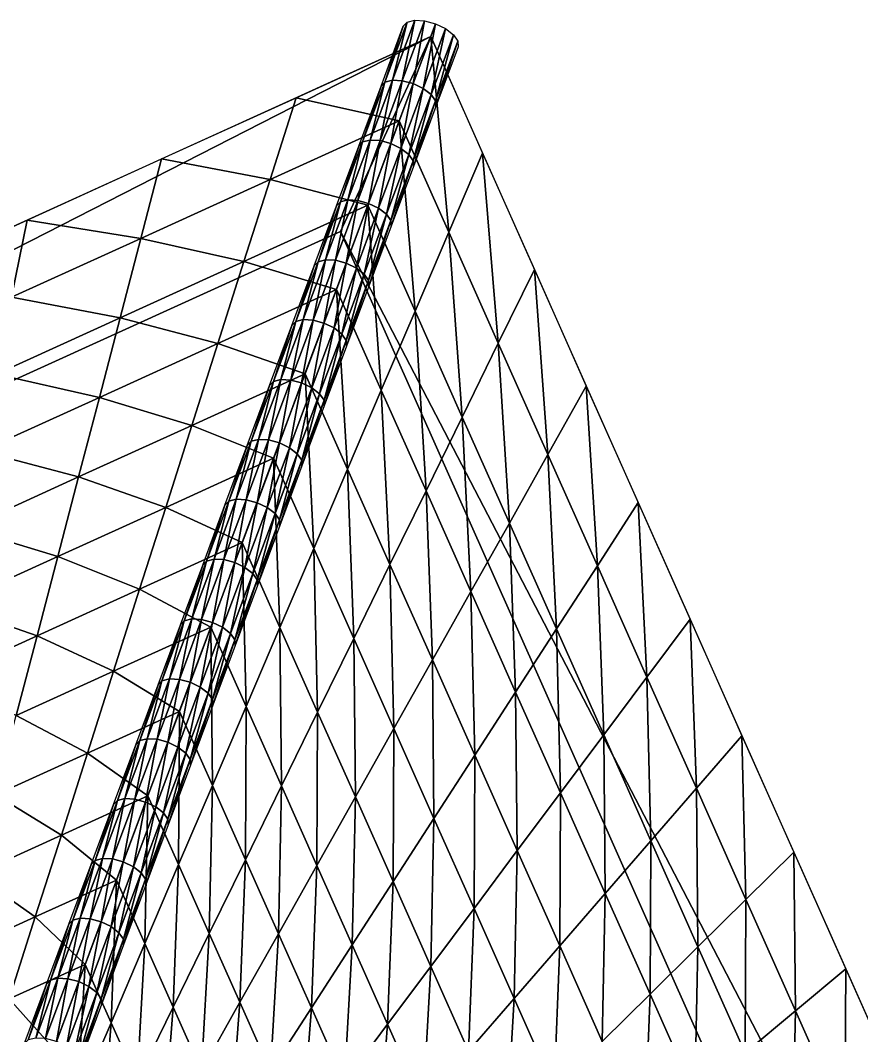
# Model space of a CAD drawing. Header units: metres. Extents: x -32.6 to 43.8, y -33.1 to 27.7.
# Drawn here: x 1.191 to 4.648, y 5.652 to 9.824 of the extents above; entities that cross this region are included whole.
import ezdxf

# ---------------------------------------------------------------- set-up
doc = ezdxf.new("R2010")
doc.units = ezdxf.units.M
for name, color, linetype in [('HREBENACE', 1, 'CONTINUOUS'), ('MANSARDA', 4, 'CONTINUOUS'), ('STRECHA_SEVER', 7, 'CONTINUOUS'), ('STRECHA_VYCHOD', 1, 'CONTINUOUS'), ('ZDIVO', 6, 'CONTINUOUS')]:
    doc.layers.add(name, color=color, linetype=linetype)

msp = doc.modelspace()

# ---------------------------------------------------------------- linework, layer by layer
at = {"layer": 'HREBENACE'}
for points in [[(2.7645, 9.7997, 7.34), (2.7805, 9.8165, 7.3807), (2.6889, 9.5706, 7.5185)], [(2.7805, 9.8165, 7.3807), (2.7196, 9.5785, 7.553), (2.6889, 9.5706, 7.5185)], [(2.7805, 9.8165, 7.3807), (2.8112, 9.8244, 7.4151), (2.7196, 9.5785, 7.553)], [(2.8112, 9.8244, 7.4151), (2.7603, 9.5762, 7.576), (2.7196, 9.5785, 7.553)], [(2.8112, 9.8244, 7.4151), (2.8519, 9.8222, 7.4382), (2.7603, 9.5762, 7.576)], [(2.8519, 9.8222, 7.4382), (2.8048, 9.5642, 7.5841), (2.7603, 9.5762, 7.576)], [(2.8519, 9.8222, 7.4382), (2.8964, 9.8101, 7.4462), (2.8048, 9.5642, 7.5841)], [(2.8964, 9.8101, 7.4462), (2.8463, 9.5441, 7.576), (2.8048, 9.5642, 7.5841)], [(2.8964, 9.8101, 7.4462), (2.9379, 9.7901, 7.4382), (2.8463, 9.5441, 7.576)], [(2.7645, 9.7997, 7.34), (2.6889, 9.5706, 7.5185), (2.6729, 9.5537, 7.4778)], [(2.9379, 9.7901, 7.4382), (2.8786, 9.5192, 7.553), (2.8463, 9.5441, 7.576)], [(2.9379, 9.7901, 7.4382), (2.9702, 9.7652, 7.4151), (2.8786, 9.5192, 7.553)], [(2.9702, 9.7652, 7.4151), (2.8967, 9.4932, 7.5185), (2.8786, 9.5192, 7.553)], [(2.9702, 9.7652, 7.4151), (2.9883, 9.7392, 7.3807), (2.8967, 9.4932, 7.5185)], [(2.9883, 9.7392, 7.3807), (2.8978, 9.47, 7.4778), (2.8967, 9.4932, 7.5185)], [(2.9883, 9.7392, 7.3807), (2.9894, 9.716, 7.34), (2.8978, 9.47, 7.4778)], [(2.6729, 9.5537, 7.4778), (2.6889, 9.5706, 7.5185), (2.5973, 9.3246, 7.6563)], [(2.6889, 9.5706, 7.5185), (2.628, 9.3325, 7.6908), (2.5973, 9.3246, 7.6563)], [(2.6889, 9.5706, 7.5185), (2.7196, 9.5785, 7.553), (2.628, 9.3325, 7.6908)], [(2.7196, 9.5785, 7.553), (2.6687, 9.3302, 7.7138), (2.628, 9.3325, 7.6908)], [(2.7196, 9.5785, 7.553), (2.7603, 9.5762, 7.576), (2.6687, 9.3302, 7.7138)], [(2.7603, 9.5762, 7.576), (2.7132, 9.3182, 7.7219), (2.6687, 9.3302, 7.7138)], [(2.7603, 9.5762, 7.576), (2.8048, 9.5642, 7.5841), (2.7132, 9.3182, 7.7219)], [(2.8048, 9.5642, 7.5841), (2.7547, 9.2982, 7.7138), (2.7132, 9.3182, 7.7219)], [(2.8048, 9.5642, 7.5841), (2.8463, 9.5441, 7.576), (2.7547, 9.2982, 7.7138)], [(2.6729, 9.5537, 7.4778), (2.5973, 9.3246, 7.6563), (2.5812, 9.3078, 7.6157)], [(2.8463, 9.5441, 7.576), (2.787, 9.2732, 7.6908), (2.7547, 9.2982, 7.7138)], [(2.8463, 9.5441, 7.576), (2.8786, 9.5192, 7.553), (2.787, 9.2732, 7.6908)], [(2.8786, 9.5192, 7.553), (2.805, 9.2472, 7.6563), (2.787, 9.2732, 7.6908)], [(2.8786, 9.5192, 7.553), (2.8967, 9.4932, 7.5185), (2.805, 9.2472, 7.6563)], [(2.8967, 9.4932, 7.5185), (2.8062, 9.224, 7.6157), (2.805, 9.2472, 7.6563)], [(2.8967, 9.4932, 7.5185), (2.8978, 9.47, 7.4778), (2.8062, 9.224, 7.6157)], [(2.5812, 9.3078, 7.6157), (2.5057, 9.0786, 7.7942), (2.4896, 9.0618, 7.7535)], [(2.5812, 9.3078, 7.6157), (2.5973, 9.3246, 7.6563), (2.5057, 9.0786, 7.7942)], [(2.5973, 9.3246, 7.6563), (2.5363, 9.0865, 7.8287), (2.5057, 9.0786, 7.7942)], [(2.5973, 9.3246, 7.6563), (2.628, 9.3325, 7.6908), (2.5363, 9.0865, 7.8287)], [(2.628, 9.3325, 7.6908), (2.5771, 9.0842, 7.8517), (2.5363, 9.0865, 7.8287)], [(2.628, 9.3325, 7.6908), (2.6687, 9.3302, 7.7138), (2.5771, 9.0842, 7.8517)], [(2.6687, 9.3302, 7.7138), (2.6216, 9.0722, 7.8598), (2.5771, 9.0842, 7.8517)], [(2.6687, 9.3302, 7.7138), (2.7132, 9.3182, 7.7219), (2.6216, 9.0722, 7.8598)], [(2.7132, 9.3182, 7.7219), (2.6631, 9.0522, 7.8517), (2.6216, 9.0722, 7.8598)], [(2.7132, 9.3182, 7.7219), (2.7547, 9.2982, 7.7138), (2.6631, 9.0522, 7.8517)], [(2.7547, 9.2982, 7.7138), (2.6954, 9.0273, 7.8287), (2.6631, 9.0522, 7.8517)], [(2.7547, 9.2982, 7.7138), (2.787, 9.2732, 7.6908), (2.6954, 9.0273, 7.8287)], [(2.787, 9.2732, 7.6908), (2.7134, 9.0012, 7.7942), (2.6954, 9.0273, 7.8287)], [(2.787, 9.2732, 7.6908), (2.805, 9.2472, 7.6563), (2.7134, 9.0012, 7.7942)], [(2.805, 9.2472, 7.6563), (2.7145, 8.978, 7.7535), (2.7134, 9.0012, 7.7942)], [(2.805, 9.2472, 7.6563), (2.8062, 9.224, 7.6157), (2.7145, 8.978, 7.7535)], [(2.4896, 9.0618, 7.7535), (2.414, 8.8326, 7.932), (2.398, 8.8158, 7.8914)], [(2.4896, 9.0618, 7.7535), (2.5057, 9.0786, 7.7942), (2.414, 8.8326, 7.932)], [(2.5057, 9.0786, 7.7942), (2.4447, 8.8405, 7.9665), (2.414, 8.8326, 7.932)], [(2.5057, 9.0786, 7.7942), (2.5363, 9.0865, 7.8287), (2.4447, 8.8405, 7.9665)], [(2.5363, 9.0865, 7.8287), (2.4854, 8.8383, 7.9895), (2.4447, 8.8405, 7.9665)], [(2.5363, 9.0865, 7.8287), (2.5771, 9.0842, 7.8517), (2.4854, 8.8383, 7.9895)], [(2.5771, 9.0842, 7.8517), (2.53, 8.8262, 7.9976), (2.4854, 8.8383, 7.9895)], [(2.5771, 9.0842, 7.8517), (2.6216, 9.0722, 7.8598), (2.53, 8.8262, 7.9976)], [(2.6216, 9.0722, 7.8598), (2.5715, 8.8062, 7.9895), (2.53, 8.8262, 7.9976)], [(2.6216, 9.0722, 7.8598), (2.6631, 9.0522, 7.8517), (2.5715, 8.8062, 7.9895)], [(2.6631, 9.0522, 7.8517), (2.6038, 8.7813, 7.9665), (2.5715, 8.8062, 7.9895)], [(2.6631, 9.0522, 7.8517), (2.6954, 9.0273, 7.8287), (2.6038, 8.7813, 7.9665)], [(2.6954, 9.0273, 7.8287), (2.6218, 8.7552, 7.932), (2.6038, 8.7813, 7.9665)], [(2.6954, 9.0273, 7.8287), (2.7134, 9.0012, 7.7942), (2.6218, 8.7552, 7.932)], [(2.7134, 9.0012, 7.7942), (2.6229, 8.732, 7.8914), (2.6218, 8.7552, 7.932)], [(2.7134, 9.0012, 7.7942), (2.7145, 8.978, 7.7535), (2.6229, 8.732, 7.8914)], [(2.398, 8.8158, 7.8914), (2.3224, 8.5867, 8.0699), (2.3064, 8.5698, 8.0292)], [(2.398, 8.8158, 7.8914), (2.414, 8.8326, 7.932), (2.3224, 8.5867, 8.0699)], [(2.414, 8.8326, 7.932), (2.3531, 8.5945, 8.1043), (2.3224, 8.5867, 8.0699)], [(2.414, 8.8326, 7.932), (2.4447, 8.8405, 7.9665), (2.3531, 8.5945, 8.1043)], [(2.4447, 8.8405, 7.9665), (2.3938, 8.5923, 8.1274), (2.3531, 8.5945, 8.1043)], [(2.4447, 8.8405, 7.9665), (2.4854, 8.8383, 7.9895), (2.3938, 8.5923, 8.1274)], [(2.4854, 8.8383, 7.9895), (2.4384, 8.5802, 8.1355), (2.3938, 8.5923, 8.1274)], [(2.4854, 8.8383, 7.9895), (2.53, 8.8262, 7.9976), (2.4384, 8.5802, 8.1355)], [(2.53, 8.8262, 7.9976), (2.4799, 8.5602, 8.1274), (2.4384, 8.5802, 8.1355)], [(2.53, 8.8262, 7.9976), (2.5715, 8.8062, 7.9895), (2.4799, 8.5602, 8.1274)], [(2.5715, 8.8062, 7.9895), (2.5122, 8.5353, 8.1043), (2.4799, 8.5602, 8.1274)], [(2.5715, 8.8062, 7.9895), (2.6038, 8.7813, 7.9665), (2.5122, 8.5353, 8.1043)], [(2.6038, 8.7813, 7.9665), (2.5302, 8.5093, 8.0699), (2.5122, 8.5353, 8.1043)], [(2.6038, 8.7813, 7.9665), (2.6218, 8.7552, 7.932), (2.5302, 8.5093, 8.0699)], [(2.6218, 8.7552, 7.932), (2.5313, 8.4861, 8.0292), (2.5302, 8.5093, 8.0699)], [(2.6218, 8.7552, 7.932), (2.6229, 8.732, 7.8914), (2.5313, 8.4861, 8.0292)], [(2.3224, 8.5867, 8.0699), (2.3531, 8.5945, 8.1043), (2.2615, 8.3486, 8.2422)], [(2.3531, 8.5945, 8.1043), (2.3022, 8.3463, 8.2652), (2.2615, 8.3486, 8.2422)], [(2.3531, 8.5945, 8.1043), (2.3938, 8.5923, 8.1274), (2.3022, 8.3463, 8.2652)], [(2.3064, 8.5698, 8.0292), (2.2308, 8.3407, 8.2077), (2.2148, 8.3239, 8.1671)], [(2.3064, 8.5698, 8.0292), (2.3224, 8.5867, 8.0699), (2.2308, 8.3407, 8.2077)], [(2.3224, 8.5867, 8.0699), (2.2615, 8.3486, 8.2422), (2.2308, 8.3407, 8.2077)], [(2.3938, 8.5923, 8.1274), (2.3467, 8.3343, 8.2733), (2.3022, 8.3463, 8.2652)], [(2.3938, 8.5923, 8.1274), (2.4384, 8.5802, 8.1355), (2.3467, 8.3343, 8.2733)], [(2.4384, 8.5802, 8.1355), (2.3883, 8.3142, 8.2652), (2.3467, 8.3343, 8.2733)], [(2.4384, 8.5802, 8.1355), (2.4799, 8.5602, 8.1274), (2.3883, 8.3142, 8.2652)], [(2.4799, 8.5602, 8.1274), (2.4206, 8.2893, 8.2422), (2.3883, 8.3142, 8.2652)], [(2.4799, 8.5602, 8.1274), (2.5122, 8.5353, 8.1043), (2.4206, 8.2893, 8.2422)], [(2.5122, 8.5353, 8.1043), (2.4386, 8.2633, 8.2077), (2.4206, 8.2893, 8.2422)], [(2.5122, 8.5353, 8.1043), (2.5302, 8.5093, 8.0699), (2.4386, 8.2633, 8.2077)], [(2.5302, 8.5093, 8.0699), (2.4397, 8.2401, 8.1671), (2.4386, 8.2633, 8.2077)], [(2.5302, 8.5093, 8.0699), (2.5313, 8.4861, 8.0292), (2.4397, 8.2401, 8.1671)], [(2.2308, 8.3407, 8.2077), (2.2615, 8.3486, 8.2422), (2.1699, 8.1026, 8.38)], [(2.2615, 8.3486, 8.2422), (2.2106, 8.1003, 8.4031), (2.1699, 8.1026, 8.38)], [(2.2615, 8.3486, 8.2422), (2.3022, 8.3463, 8.2652), (2.2106, 8.1003, 8.4031)], [(2.3022, 8.3463, 8.2652), (2.2551, 8.0883, 8.4112), (2.2106, 8.1003, 8.4031)], [(2.3022, 8.3463, 8.2652), (2.3467, 8.3343, 8.2733), (2.2551, 8.0883, 8.4112)], [(2.2148, 8.3239, 8.1671), (2.1392, 8.0947, 8.3456), (2.1232, 8.0779, 8.3049)], [(2.2148, 8.3239, 8.1671), (2.2308, 8.3407, 8.2077), (2.1392, 8.0947, 8.3456)], [(2.2308, 8.3407, 8.2077), (2.1699, 8.1026, 8.38), (2.1392, 8.0947, 8.3456)], [(2.3467, 8.3343, 8.2733), (2.2967, 8.0683, 8.4031), (2.2551, 8.0883, 8.4112)], [(2.3467, 8.3343, 8.2733), (2.3883, 8.3142, 8.2652), (2.2967, 8.0683, 8.4031)], [(2.3883, 8.3142, 8.2652), (2.3289, 8.0433, 8.38), (2.2967, 8.0683, 8.4031)], [(2.3883, 8.3142, 8.2652), (2.4206, 8.2893, 8.2422), (2.3289, 8.0433, 8.38)], [(2.4206, 8.2893, 8.2422), (2.347, 8.0173, 8.3456), (2.3289, 8.0433, 8.38)], [(2.4206, 8.2893, 8.2422), (2.4386, 8.2633, 8.2077), (2.347, 8.0173, 8.3456)], [(2.4386, 8.2633, 8.2077), (2.3481, 7.9941, 8.3049), (2.347, 8.0173, 8.3456)], [(2.4386, 8.2633, 8.2077), (2.4397, 8.2401, 8.1671), (2.3481, 7.9941, 8.3049)], [(2.1232, 8.0779, 8.3049), (2.1392, 8.0947, 8.3456), (2.0476, 7.8487, 8.4834)], [(2.1392, 8.0947, 8.3456), (2.0783, 7.8566, 8.5179), (2.0476, 7.8487, 8.4834)], [(2.1392, 8.0947, 8.3456), (2.1699, 8.1026, 8.38), (2.0783, 7.8566, 8.5179)], [(2.1699, 8.1026, 8.38), (2.119, 7.8543, 8.5409), (2.0783, 7.8566, 8.5179)], [(2.1699, 8.1026, 8.38), (2.2106, 8.1003, 8.4031), (2.119, 7.8543, 8.5409)], [(2.2106, 8.1003, 8.4031), (2.1635, 7.8423, 8.549), (2.119, 7.8543, 8.5409)], [(2.2106, 8.1003, 8.4031), (2.2551, 8.0883, 8.4112), (2.1635, 7.8423, 8.549)], [(2.1232, 8.0779, 8.3049), (2.0476, 7.8487, 8.4834), (2.0316, 7.8319, 8.4428)], [(2.2551, 8.0883, 8.4112), (2.2051, 7.8223, 8.5409), (2.1635, 7.8423, 8.549)], [(2.2551, 8.0883, 8.4112), (2.2967, 8.0683, 8.4031), (2.2051, 7.8223, 8.5409)], [(2.2967, 8.0683, 8.4031), (2.2373, 7.7974, 8.5179), (2.2051, 7.8223, 8.5409)], [(2.2967, 8.0683, 8.4031), (2.3289, 8.0433, 8.38), (2.2373, 7.7974, 8.5179)], [(2.3289, 8.0433, 8.38), (2.2554, 7.7713, 8.4834), (2.2373, 7.7974, 8.5179)], [(2.3289, 8.0433, 8.38), (2.347, 8.0173, 8.3456), (2.2554, 7.7713, 8.4834)], [(2.347, 8.0173, 8.3456), (2.2565, 7.7481, 8.4428), (2.2554, 7.7713, 8.4834)], [(2.347, 8.0173, 8.3456), (2.3481, 7.9941, 8.3049), (2.2565, 7.7481, 8.4428)], [(2.0316, 7.8319, 8.4428), (2.0476, 7.8487, 8.4834), (1.956, 7.6027, 8.6213)], [(2.0476, 7.8487, 8.4834), (1.9867, 7.6106, 8.6557), (1.956, 7.6027, 8.6213)], [(2.0476, 7.8487, 8.4834), (2.0783, 7.8566, 8.5179), (1.9867, 7.6106, 8.6557)], [(2.0783, 7.8566, 8.5179), (2.0274, 7.6084, 8.6788), (1.9867, 7.6106, 8.6557)], [(2.0783, 7.8566, 8.5179), (2.119, 7.8543, 8.5409), (2.0274, 7.6084, 8.6788)], [(2.119, 7.8543, 8.5409), (2.0719, 7.5963, 8.6868), (2.0274, 7.6084, 8.6788)], [(2.119, 7.8543, 8.5409), (2.1635, 7.8423, 8.549), (2.0719, 7.5963, 8.6868)], [(2.0316, 7.8319, 8.4428), (1.956, 7.6027, 8.6213), (1.94, 7.5859, 8.5806)], [(2.1635, 7.8423, 8.549), (2.1135, 7.5763, 8.6788), (2.0719, 7.5963, 8.6868)], [(2.1635, 7.8423, 8.549), (2.2051, 7.8223, 8.5409), (2.1135, 7.5763, 8.6788)], [(2.2051, 7.8223, 8.5409), (2.1457, 7.5514, 8.6557), (2.1135, 7.5763, 8.6788)], [(2.2051, 7.8223, 8.5409), (2.2373, 7.7974, 8.5179), (2.1457, 7.5514, 8.6557)], [(2.2373, 7.7974, 8.5179), (2.1638, 7.5253, 8.6213), (2.1457, 7.5514, 8.6557)], [(2.2373, 7.7974, 8.5179), (2.2554, 7.7713, 8.4834), (2.1638, 7.5253, 8.6213)], [(2.2554, 7.7713, 8.4834), (2.1649, 7.5022, 8.5806), (2.1638, 7.5253, 8.6213)], [(2.2554, 7.7713, 8.4834), (2.2565, 7.7481, 8.4428), (2.1649, 7.5022, 8.5806)], [(1.94, 7.5859, 8.5806), (1.956, 7.6027, 8.6213), (1.8644, 7.3568, 8.7591)], [(1.956, 7.6027, 8.6213), (1.8951, 7.3646, 8.7936), (1.8644, 7.3568, 8.7591)], [(1.956, 7.6027, 8.6213), (1.9867, 7.6106, 8.6557), (1.8951, 7.3646, 8.7936)], [(1.9867, 7.6106, 8.6557), (1.9358, 7.3624, 8.8166), (1.8951, 7.3646, 8.7936)], [(1.9867, 7.6106, 8.6557), (2.0274, 7.6084, 8.6788), (1.9358, 7.3624, 8.8166)], [(2.0274, 7.6084, 8.6788), (1.9803, 7.3503, 8.8247), (1.9358, 7.3624, 8.8166)], [(2.0274, 7.6084, 8.6788), (2.0719, 7.5963, 8.6868), (1.9803, 7.3503, 8.8247)], [(2.0719, 7.5963, 8.6868), (2.0219, 7.3303, 8.8166), (1.9803, 7.3503, 8.8247)], [(2.0719, 7.5963, 8.6868), (2.1135, 7.5763, 8.6788), (2.0219, 7.3303, 8.8166)], [(1.94, 7.5859, 8.5806), (1.8644, 7.3568, 8.7591), (1.8484, 7.3399, 8.7185)], [(2.1135, 7.5763, 8.6788), (2.0541, 7.3054, 8.7936), (2.0219, 7.3303, 8.8166)], [(2.1135, 7.5763, 8.6788), (2.1457, 7.5514, 8.6557), (2.0541, 7.3054, 8.7936)], [(2.1457, 7.5514, 8.6557), (2.0722, 7.2794, 8.7591), (2.0541, 7.3054, 8.7936)], [(2.1457, 7.5514, 8.6557), (2.1638, 7.5253, 8.6213), (2.0722, 7.2794, 8.7591)], [(2.1638, 7.5253, 8.6213), (2.0733, 7.2562, 8.7185), (2.0722, 7.2794, 8.7591)], [(2.1638, 7.5253, 8.6213), (2.1649, 7.5022, 8.5806), (2.0733, 7.2562, 8.7185)], [(1.8484, 7.3399, 8.7185), (1.8644, 7.3568, 8.7591), (1.7728, 7.1108, 8.897)], [(1.8644, 7.3568, 8.7591), (1.8035, 7.1187, 8.9314), (1.7728, 7.1108, 8.897)], [(1.8644, 7.3568, 8.7591), (1.8951, 7.3646, 8.7936), (1.8035, 7.1187, 8.9314)], [(1.8951, 7.3646, 8.7936), (1.8442, 7.1164, 8.9544), (1.8035, 7.1187, 8.9314)], [(1.8951, 7.3646, 8.7936), (1.9358, 7.3624, 8.8166), (1.8442, 7.1164, 8.9544)], [(1.9358, 7.3624, 8.8166), (1.8887, 7.1044, 8.9625), (1.8442, 7.1164, 8.9544)], [(1.9358, 7.3624, 8.8166), (1.9803, 7.3503, 8.8247), (1.8887, 7.1044, 8.9625)], [(1.9803, 7.3503, 8.8247), (1.9303, 7.0844, 8.9544), (1.8887, 7.1044, 8.9625)], [(1.9803, 7.3503, 8.8247), (2.0219, 7.3303, 8.8166), (1.9303, 7.0844, 8.9544)], [(1.8484, 7.3399, 8.7185), (1.7728, 7.1108, 8.897), (1.7568, 7.094, 8.8563)], [(2.0219, 7.3303, 8.8166), (1.9625, 7.0594, 8.9314), (1.9303, 7.0844, 8.9544)], [(2.0219, 7.3303, 8.8166), (2.0541, 7.3054, 8.7936), (1.9625, 7.0594, 8.9314)], [(2.0541, 7.3054, 8.7936), (1.9806, 7.0334, 8.897), (1.9625, 7.0594, 8.9314)], [(2.0541, 7.3054, 8.7936), (2.0722, 7.2794, 8.7591), (1.9806, 7.0334, 8.897)], [(2.0722, 7.2794, 8.7591), (1.9817, 7.0102, 8.8563), (1.9806, 7.0334, 8.897)], [(2.0722, 7.2794, 8.7591), (2.0733, 7.2562, 8.7185), (1.9817, 7.0102, 8.8563)], [(1.7568, 7.094, 8.8563), (1.6812, 6.8648, 9.0348), (1.6652, 6.848, 8.9941)], [(1.7568, 7.094, 8.8563), (1.7728, 7.1108, 8.897), (1.6812, 6.8648, 9.0348)], [(1.7728, 7.1108, 8.897), (1.7119, 6.8727, 9.0693), (1.6812, 6.8648, 9.0348)], [(1.7728, 7.1108, 8.897), (1.8035, 7.1187, 8.9314), (1.7119, 6.8727, 9.0693)], [(1.8035, 7.1187, 8.9314), (1.7526, 6.8704, 9.0923), (1.7119, 6.8727, 9.0693)], [(1.8035, 7.1187, 8.9314), (1.8442, 7.1164, 8.9544), (1.7526, 6.8704, 9.0923)], [(1.8442, 7.1164, 8.9544), (1.7971, 6.8584, 9.1004), (1.7526, 6.8704, 9.0923)], [(1.8442, 7.1164, 8.9544), (1.8887, 7.1044, 8.9625), (1.7971, 6.8584, 9.1004)], [(1.8887, 7.1044, 8.9625), (1.8386, 6.8384, 9.0923), (1.7971, 6.8584, 9.1004)], [(1.8887, 7.1044, 8.9625), (1.9303, 7.0844, 8.9544), (1.8386, 6.8384, 9.0923)], [(1.9303, 7.0844, 8.9544), (1.8709, 6.8135, 9.0693), (1.8386, 6.8384, 9.0923)], [(1.9303, 7.0844, 8.9544), (1.9625, 7.0594, 8.9314), (1.8709, 6.8135, 9.0693)], [(1.9625, 7.0594, 8.9314), (1.889, 6.7874, 9.0348), (1.8709, 6.8135, 9.0693)], [(1.9625, 7.0594, 8.9314), (1.9806, 7.0334, 8.897), (1.889, 6.7874, 9.0348)], [(1.9806, 7.0334, 8.897), (1.8901, 6.7642, 8.9941), (1.889, 6.7874, 9.0348)], [(1.9806, 7.0334, 8.897), (1.9817, 7.0102, 8.8563), (1.8901, 6.7642, 8.9941)], [(1.6652, 6.848, 8.9941), (1.5896, 6.6188, 9.1726), (1.5736, 6.602, 9.132)], [(1.6652, 6.848, 8.9941), (1.6812, 6.8648, 9.0348), (1.5896, 6.6188, 9.1726)], [(1.6812, 6.8648, 9.0348), (1.6203, 6.6267, 9.2071), (1.5896, 6.6188, 9.1726)], [(1.6812, 6.8648, 9.0348), (1.7119, 6.8727, 9.0693), (1.6203, 6.6267, 9.2071)], [(1.7119, 6.8727, 9.0693), (1.661, 6.6244, 9.2301), (1.6203, 6.6267, 9.2071)], [(1.7119, 6.8727, 9.0693), (1.7526, 6.8704, 9.0923), (1.661, 6.6244, 9.2301)], [(1.7526, 6.8704, 9.0923), (1.7055, 6.6124, 9.2382), (1.661, 6.6244, 9.2301)], [(1.7526, 6.8704, 9.0923), (1.7971, 6.8584, 9.1004), (1.7055, 6.6124, 9.2382)], [(1.7971, 6.8584, 9.1004), (1.747, 6.5924, 9.2301), (1.7055, 6.6124, 9.2382)], [(1.7971, 6.8584, 9.1004), (1.8386, 6.8384, 9.0923), (1.747, 6.5924, 9.2301)], [(1.8386, 6.8384, 9.0923), (1.7793, 6.5675, 9.2071), (1.747, 6.5924, 9.2301)], [(1.8386, 6.8384, 9.0923), (1.8709, 6.8135, 9.0693), (1.7793, 6.5675, 9.2071)], [(1.8709, 6.8135, 9.0693), (1.7974, 6.5414, 9.1726), (1.7793, 6.5675, 9.2071)], [(1.8709, 6.8135, 9.0693), (1.889, 6.7874, 9.0348), (1.7974, 6.5414, 9.1726)], [(1.889, 6.7874, 9.0348), (1.7985, 6.5182, 9.132), (1.7974, 6.5414, 9.1726)], [(1.889, 6.7874, 9.0348), (1.8901, 6.7642, 8.9941), (1.7985, 6.5182, 9.132)], [(1.5736, 6.602, 9.132), (1.498, 6.3728, 9.3105), (1.4819, 6.356, 9.2698)], [(1.5736, 6.602, 9.132), (1.5896, 6.6188, 9.1726), (1.498, 6.3728, 9.3105)], [(1.5896, 6.6188, 9.1726), (1.5287, 6.3807, 9.345), (1.498, 6.3728, 9.3105)], [(1.5896, 6.6188, 9.1726), (1.6203, 6.6267, 9.2071), (1.5287, 6.3807, 9.345)], [(1.6203, 6.6267, 9.2071), (1.5694, 6.3785, 9.368), (1.5287, 6.3807, 9.345)], [(1.6203, 6.6267, 9.2071), (1.661, 6.6244, 9.2301), (1.5694, 6.3785, 9.368)], [(1.661, 6.6244, 9.2301), (1.6139, 6.3664, 9.3761), (1.5694, 6.3785, 9.368)], [(1.661, 6.6244, 9.2301), (1.7055, 6.6124, 9.2382), (1.6139, 6.3664, 9.3761)], [(1.7055, 6.6124, 9.2382), (1.6554, 6.3464, 9.368), (1.6139, 6.3664, 9.3761)], [(1.7055, 6.6124, 9.2382), (1.747, 6.5924, 9.2301), (1.6554, 6.3464, 9.368)], [(1.747, 6.5924, 9.2301), (1.6877, 6.3215, 9.345), (1.6554, 6.3464, 9.368)], [(1.747, 6.5924, 9.2301), (1.7793, 6.5675, 9.2071), (1.6877, 6.3215, 9.345)], [(1.7793, 6.5675, 9.2071), (1.7057, 6.2955, 9.3105), (1.6877, 6.3215, 9.345)], [(1.7793, 6.5675, 9.2071), (1.7974, 6.5414, 9.1726), (1.7057, 6.2955, 9.3105)], [(1.7974, 6.5414, 9.1726), (1.7069, 6.2723, 9.2698), (1.7057, 6.2955, 9.3105)], [(1.7974, 6.5414, 9.1726), (1.7985, 6.5182, 9.132), (1.7069, 6.2723, 9.2698)], [(1.4819, 6.356, 9.2698), (1.4064, 6.1269, 9.4483), (1.3903, 6.11, 9.4077)], [(1.4819, 6.356, 9.2698), (1.498, 6.3728, 9.3105), (1.4064, 6.1269, 9.4483)], [(1.498, 6.3728, 9.3105), (1.437, 6.1347, 9.4828), (1.4064, 6.1269, 9.4483)], [(1.498, 6.3728, 9.3105), (1.5287, 6.3807, 9.345), (1.437, 6.1347, 9.4828)], [(1.5287, 6.3807, 9.345), (1.4778, 6.1325, 9.5058), (1.437, 6.1347, 9.4828)], [(1.5287, 6.3807, 9.345), (1.5694, 6.3785, 9.368), (1.4778, 6.1325, 9.5058)], [(1.5694, 6.3785, 9.368), (1.5223, 6.1204, 9.5139), (1.4778, 6.1325, 9.5058)], [(1.5694, 6.3785, 9.368), (1.6139, 6.3664, 9.3761), (1.5223, 6.1204, 9.5139)], [(1.6139, 6.3664, 9.3761), (1.5638, 6.1004, 9.5058), (1.5223, 6.1204, 9.5139)], [(1.6139, 6.3664, 9.3761), (1.6554, 6.3464, 9.368), (1.5638, 6.1004, 9.5058)], [(1.6554, 6.3464, 9.368), (1.5961, 6.0755, 9.4828), (1.5638, 6.1004, 9.5058)], [(1.6554, 6.3464, 9.368), (1.6877, 6.3215, 9.345), (1.5961, 6.0755, 9.4828)], [(1.6877, 6.3215, 9.345), (1.6141, 6.0495, 9.4483), (1.5961, 6.0755, 9.4828)], [(1.6877, 6.3215, 9.345), (1.7057, 6.2955, 9.3105), (1.6141, 6.0495, 9.4483)], [(1.7057, 6.2955, 9.3105), (1.6152, 6.0263, 9.4077), (1.6141, 6.0495, 9.4483)], [(1.7057, 6.2955, 9.3105), (1.7069, 6.2723, 9.2698), (1.6152, 6.0263, 9.4077)], [(1.4064, 6.1269, 9.4483), (1.437, 6.1347, 9.4828), (1.3454, 5.8888, 9.6206)], [(1.437, 6.1347, 9.4828), (1.3861, 5.8865, 9.6437), (1.3454, 5.8888, 9.6206)], [(1.437, 6.1347, 9.4828), (1.4778, 6.1325, 9.5058), (1.3861, 5.8865, 9.6437)], [(1.3903, 6.11, 9.4077), (1.3147, 5.8809, 9.5862), (1.2987, 5.8641, 9.5455)], [(1.3903, 6.11, 9.4077), (1.4064, 6.1269, 9.4483), (1.3147, 5.8809, 9.5862)], [(1.4064, 6.1269, 9.4483), (1.3454, 5.8888, 9.6206), (1.3147, 5.8809, 9.5862)], [(1.4778, 6.1325, 9.5058), (1.4307, 5.8745, 9.6518), (1.3861, 5.8865, 9.6437)], [(1.4778, 6.1325, 9.5058), (1.5223, 6.1204, 9.5139), (1.4307, 5.8745, 9.6518)], [(1.5223, 6.1204, 9.5139), (1.4722, 5.8545, 9.6437), (1.4307, 5.8745, 9.6518)], [(1.5223, 6.1204, 9.5139), (1.5638, 6.1004, 9.5058), (1.4722, 5.8545, 9.6437)], [(1.5638, 6.1004, 9.5058), (1.5045, 5.8295, 9.6206), (1.4722, 5.8545, 9.6437)], [(1.5638, 6.1004, 9.5058), (1.5961, 6.0755, 9.4828), (1.5045, 5.8295, 9.6206)], [(1.5961, 6.0755, 9.4828), (1.5225, 5.8035, 9.5862), (1.5045, 5.8295, 9.6206)], [(1.5961, 6.0755, 9.4828), (1.6141, 6.0495, 9.4483), (1.5225, 5.8035, 9.5862)], [(1.6141, 6.0495, 9.4483), (1.5236, 5.7803, 9.5455), (1.5225, 5.8035, 9.5862)], [(1.6141, 6.0495, 9.4483), (1.6152, 6.0263, 9.4077), (1.5236, 5.7803, 9.5455)], [(1.3147, 5.8809, 9.5862), (1.3454, 5.8888, 9.6206), (1.2538, 5.6428, 9.7585)], [(1.3454, 5.8888, 9.6206), (1.2945, 5.6405, 9.7815), (1.2538, 5.6428, 9.7585)], [(1.3454, 5.8888, 9.6206), (1.3861, 5.8865, 9.6437), (1.2945, 5.6405, 9.7815)], [(1.3861, 5.8865, 9.6437), (1.3391, 5.6285, 9.7896), (1.2945, 5.6405, 9.7815)], [(1.3861, 5.8865, 9.6437), (1.4307, 5.8745, 9.6518), (1.3391, 5.6285, 9.7896)], [(1.2987, 5.8641, 9.5455), (1.2231, 5.6349, 9.724), (1.2071, 5.6181, 9.6834)], [(1.2987, 5.8641, 9.5455), (1.3147, 5.8809, 9.5862), (1.2231, 5.6349, 9.724)], [(1.3147, 5.8809, 9.5862), (1.2538, 5.6428, 9.7585), (1.2231, 5.6349, 9.724)], [(1.4307, 5.8745, 9.6518), (1.3806, 5.6085, 9.7815), (1.3391, 5.6285, 9.7896)], [(1.4307, 5.8745, 9.6518), (1.4722, 5.8545, 9.6437), (1.3806, 5.6085, 9.7815)], [(1.4722, 5.8545, 9.6437), (1.4129, 5.5836, 9.7585), (1.3806, 5.6085, 9.7815)], [(1.4722, 5.8545, 9.6437), (1.5045, 5.8295, 9.6206), (1.4129, 5.5836, 9.7585)], [(1.5045, 5.8295, 9.6206), (1.4309, 5.5575, 9.724), (1.4129, 5.5836, 9.7585)], [(1.5045, 5.8295, 9.6206), (1.5225, 5.8035, 9.5862), (1.4309, 5.5575, 9.724)], [(1.5225, 5.8035, 9.5862), (1.432, 5.5343, 9.6834), (1.4309, 5.5575, 9.724)], [(1.5225, 5.8035, 9.5862), (1.5236, 5.7803, 9.5455), (1.432, 5.5343, 9.6834)]]:
    msp.add_3dface(points, dxfattribs=at)
at = {"layer": 'MANSARDA'}
for points in [[(-8.4393, 3.9782, 4.36), (2.8769, 9.7578, 7.29), (-9.2843, 4.2262, 7.29)], [(-8.4393, 3.9782, 4.36), (2.5058, 8.9567, 4.36), (2.8769, 9.7578, 7.29)], [(2.5058, 8.9567, 4.36), (7.5668, -0.7757, 7.29), (2.8769, 9.7578, 7.29)], [(2.5058, 8.9567, 4.36), (6.7267, -0.5235, 4.36), (7.5668, -0.7757, 7.29)]]:
    msp.add_3dface(points, dxfattribs=at)
at = {"layer": 'STRECHA_SEVER'}
for points in [[(2.3241, 9.5064, 7.29), (2.8769, 9.7578, 7.29), (2.7478, 9.4112, 7.4842)], [(1.7714, 9.255, 7.29), (2.3241, 9.5064, 7.29), (2.2169, 9.1698, 7.4842)], [(2.3241, 9.5064, 7.29), (2.7478, 9.4112, 7.4842), (2.2169, 9.1698, 7.4842)], [(2.2169, 9.1698, 7.4842), (2.7478, 9.4112, 7.4842), (2.6188, 9.0646, 7.6785)], [(1.2186, 9.0035, 7.29), (1.7714, 9.255, 7.29), (1.686, 8.9283, 7.4842)], [(1.7714, 9.255, 7.29), (2.2169, 9.1698, 7.4842), (1.686, 8.9283, 7.4842)], [(1.686, 8.9283, 7.4842), (2.2169, 9.1698, 7.4842), (2.1097, 8.8332, 7.6785)], [(2.2169, 9.1698, 7.4842), (2.6188, 9.0646, 7.6785), (2.1097, 8.8332, 7.6785)], [(2.1097, 8.8332, 7.6785), (2.6188, 9.0646, 7.6785), (2.4897, 8.718, 7.8727)], [(0.6658, 8.7521, 7.29), (1.2186, 9.0035, 7.29), (1.1551, 8.6869, 7.4842)], [(1.2186, 9.0035, 7.29), (1.686, 8.9283, 7.4842), (1.1551, 8.6869, 7.4842)], [(1.1551, 8.6869, 7.4842), (1.686, 8.9283, 7.4842), (1.6007, 8.6017, 7.6785)], [(1.686, 8.9283, 7.4842), (2.1097, 8.8332, 7.6785), (1.6007, 8.6017, 7.6785)], [(1.6007, 8.6017, 7.6785), (2.1097, 8.8332, 7.6785), (2.0025, 8.4965, 7.8727)], [(2.1097, 8.8332, 7.6785), (2.4897, 8.718, 7.8727), (2.0025, 8.4965, 7.8727)], [(1.1551, 8.6869, 7.4842), (1.6007, 8.6017, 7.6785), (1.0917, 8.3702, 7.6785)], [(2.0025, 8.4965, 7.8727), (2.4897, 8.718, 7.8727), (2.3606, 8.3714, 8.0669)], [(1.0917, 8.3702, 7.6785), (1.6007, 8.6017, 7.6785), (1.5154, 8.2751, 7.8727)], [(1.6007, 8.6017, 7.6785), (2.0025, 8.4965, 7.8727), (1.5154, 8.2751, 7.8727)], [(1.5154, 8.2751, 7.8727), (2.0025, 8.4965, 7.8727), (1.8954, 8.1599, 8.0669)], [(2.0025, 8.4965, 7.8727), (2.3606, 8.3714, 8.0669), (1.8954, 8.1599, 8.0669)], [(1.0917, 8.3702, 7.6785), (1.5154, 8.2751, 7.8727), (1.0283, 8.0536, 7.8727)], [(1.8954, 8.1599, 8.0669), (2.3606, 8.3714, 8.0669), (2.2315, 8.0248, 8.2612)], [(1.0283, 8.0536, 7.8727), (1.5154, 8.2751, 7.8727), (1.4301, 7.9484, 8.0669)], [(1.5154, 8.2751, 7.8727), (1.8954, 8.1599, 8.0669), (1.4301, 7.9484, 8.0669)], [(1.4301, 7.9484, 8.0669), (1.8954, 8.1599, 8.0669), (1.7882, 7.8233, 8.2612)], [(1.8954, 8.1599, 8.0669), (2.2315, 8.0248, 8.2612), (1.7882, 7.8233, 8.2612)], [(1.0283, 8.0536, 7.8727), (1.4301, 7.9484, 8.0669), (0.9649, 7.737, 8.0669)], [(1.7882, 7.8233, 8.2612), (2.2315, 8.0248, 8.2612), (2.1024, 7.6782, 8.4554)], [(0.9649, 7.737, 8.0669), (1.4301, 7.9484, 8.0669), (1.3448, 7.6218, 8.2612)], [(1.4301, 7.9484, 8.0669), (1.7882, 7.8233, 8.2612), (1.3448, 7.6218, 8.2612)], [(1.3448, 7.6218, 8.2612), (1.7882, 7.8233, 8.2612), (1.681, 7.4867, 8.4554)], [(1.7882, 7.8233, 8.2612), (2.1024, 7.6782, 8.4554), (1.681, 7.4867, 8.4554)], [(0.9649, 7.737, 8.0669), (1.3448, 7.6218, 8.2612), (0.9015, 7.4203, 8.2612)], [(1.681, 7.4867, 8.4554), (2.1024, 7.6782, 8.4554), (1.9733, 7.3316, 8.6497)], [(0.9015, 7.4203, 8.2612), (1.3448, 7.6218, 8.2612), (1.2595, 7.2952, 8.4554)], [(1.3448, 7.6218, 8.2612), (1.681, 7.4867, 8.4554), (1.2595, 7.2952, 8.4554)], [(1.2595, 7.2952, 8.4554), (1.681, 7.4867, 8.4554), (1.5738, 7.1501, 8.6497)], [(1.681, 7.4867, 8.4554), (1.9733, 7.3316, 8.6497), (1.5738, 7.1501, 8.6497)], [(0.9015, 7.4203, 8.2612), (1.2595, 7.2952, 8.4554), (0.838, 7.1037, 8.4554)], [(1.5738, 7.1501, 8.6497), (1.9733, 7.3316, 8.6497), (1.8442, 6.985, 8.8439)], [(0.838, 7.1037, 8.4554), (1.2595, 7.2952, 8.4554), (1.1742, 6.9685, 8.6497)], [(1.2595, 7.2952, 8.4554), (1.5738, 7.1501, 8.6497), (1.1742, 6.9685, 8.6497)], [(1.1742, 6.9685, 8.6497), (1.5738, 7.1501, 8.6497), (1.4666, 6.8135, 8.8439)], [(1.5738, 7.1501, 8.6497), (1.8442, 6.985, 8.8439), (1.4666, 6.8135, 8.8439)], [(1.1742, 6.9685, 8.6497), (1.4666, 6.8135, 8.8439), (1.0889, 6.6419, 8.8439)], [(1.4666, 6.8135, 8.8439), (1.8442, 6.985, 8.8439), (1.7152, 6.6384, 9.0381)], [(1.0889, 6.6419, 8.8439), (1.4666, 6.8135, 8.8439), (1.3594, 6.4768, 9.0381)], [(1.4666, 6.8135, 8.8439), (1.7152, 6.6384, 9.0381), (1.3594, 6.4768, 9.0381)], [(1.0889, 6.6419, 8.8439), (1.3594, 6.4768, 9.0381), (1.0036, 6.3153, 9.0381)], [(1.3594, 6.4768, 9.0381), (1.7152, 6.6384, 9.0381), (1.5861, 6.2918, 9.2324)], [(1.0036, 6.3153, 9.0381), (1.3594, 6.4768, 9.0381), (1.2522, 6.1402, 9.2324)], [(1.3594, 6.4768, 9.0381), (1.5861, 6.2918, 9.2324), (1.2522, 6.1402, 9.2324)], [(1.0036, 6.3153, 9.0381), (1.2522, 6.1402, 9.2324), (0.9183, 5.9887, 9.2324)], [(1.2522, 6.1402, 9.2324), (1.5861, 6.2918, 9.2324), (1.457, 5.9452, 9.4266)], [(0.9183, 5.9887, 9.2324), (1.2522, 6.1402, 9.2324), (1.145, 5.8036, 9.4266)], [(1.2522, 6.1402, 9.2324), (1.457, 5.9452, 9.4266), (1.145, 5.8036, 9.4266)], [(1.145, 5.8036, 9.4266), (1.457, 5.9452, 9.4266), (1.3279, 5.5986, 9.6208)], [(1.145, 5.8036, 9.4266), (1.3279, 5.5986, 9.6208), (1.0378, 5.467, 9.6208)]]:
    msp.add_3dface(points, dxfattribs=at)
at = {"layer": 'STRECHA_VYCHOD'}
for points in [[(2.8769, 9.7578, 7.29), (2.9513, 8.9542, 7.4842), (2.7478, 9.4112, 7.4842)], [(2.8769, 9.7578, 7.29), (3.0901, 9.279, 7.29), (2.9513, 8.9542, 7.4842)], [(2.7478, 9.4112, 7.4842), (2.8125, 8.6294, 7.6785), (2.6188, 9.0646, 7.6785)], [(2.7478, 9.4112, 7.4842), (2.9513, 8.9542, 7.4842), (2.8125, 8.6294, 7.6785)], [(3.0901, 9.279, 7.29), (3.1548, 8.4972, 7.4842), (2.9513, 8.9542, 7.4842)], [(3.0901, 9.279, 7.29), (3.3033, 8.8003, 7.29), (3.1548, 8.4972, 7.4842)], [(2.6188, 9.0646, 7.6785), (2.6738, 8.3045, 7.8727), (2.4897, 8.718, 7.8727)], [(2.6188, 9.0646, 7.6785), (2.8125, 8.6294, 7.6785), (2.6738, 8.3045, 7.8727)], [(2.9513, 8.9542, 7.4842), (3.0063, 8.1941, 7.6785), (2.8125, 8.6294, 7.6785)], [(2.9513, 8.9542, 7.4842), (3.1548, 8.4972, 7.4842), (3.0063, 8.1941, 7.6785)], [(3.3033, 8.8003, 7.29), (3.3583, 8.0401, 7.4842), (3.1548, 8.4972, 7.4842)], [(3.3033, 8.8003, 7.29), (3.5164, 8.3215, 7.29), (3.3583, 8.0401, 7.4842)], [(2.4897, 8.718, 7.8727), (2.535, 7.9797, 8.0669), (2.3606, 8.3714, 8.0669)], [(2.4897, 8.718, 7.8727), (2.6738, 8.3045, 7.8727), (2.535, 7.9797, 8.0669)], [(2.8125, 8.6294, 7.6785), (2.8579, 7.891, 7.8727), (2.6738, 8.3045, 7.8727)], [(2.8125, 8.6294, 7.6785), (3.0063, 8.1941, 7.6785), (2.8579, 7.891, 7.8727)], [(3.1548, 8.4972, 7.4842), (3.2001, 7.7588, 7.6785), (3.0063, 8.1941, 7.6785)], [(3.1548, 8.4972, 7.4842), (3.3583, 8.0401, 7.4842), (3.2001, 7.7588, 7.6785)], [(2.3606, 8.3714, 8.0669), (2.3962, 7.6548, 8.2612), (2.2315, 8.0248, 8.2612)], [(2.3606, 8.3714, 8.0669), (2.535, 7.9797, 8.0669), (2.3962, 7.6548, 8.2612)], [(2.6738, 8.3045, 7.8727), (2.7094, 7.5879, 8.0669), (2.535, 7.9797, 8.0669)], [(2.6738, 8.3045, 7.8727), (2.8579, 7.891, 7.8727), (2.7094, 7.5879, 8.0669)], [(3.5164, 8.3215, 7.29), (3.5618, 7.5831, 7.4842), (3.3583, 8.0401, 7.4842)], [(3.5164, 8.3215, 7.29), (3.7296, 7.8427, 7.29), (3.5618, 7.5831, 7.4842)], [(3.0063, 8.1941, 7.6785), (3.042, 7.4775, 7.8727), (2.8579, 7.891, 7.8727)], [(3.0063, 8.1941, 7.6785), (3.2001, 7.7588, 7.6785), (3.042, 7.4775, 7.8727)], [(2.2315, 8.0248, 8.2612), (2.2574, 7.33, 8.4554), (2.1024, 7.6782, 8.4554)], [(2.2315, 8.0248, 8.2612), (2.3962, 7.6548, 8.2612), (2.2574, 7.33, 8.4554)], [(3.3583, 8.0401, 7.4842), (3.3939, 7.3235, 7.6785), (3.2001, 7.7588, 7.6785)], [(3.3583, 8.0401, 7.4842), (3.5618, 7.5831, 7.4842), (3.3939, 7.3235, 7.6785)], [(2.535, 7.9797, 8.0669), (2.5609, 7.2849, 8.2612), (2.3962, 7.6548, 8.2612)], [(2.535, 7.9797, 8.0669), (2.7094, 7.5879, 8.0669), (2.5609, 7.2849, 8.2612)], [(2.8579, 7.891, 7.8727), (2.8838, 7.1962, 8.0669), (2.7094, 7.5879, 8.0669)], [(2.8579, 7.891, 7.8727), (3.042, 7.4775, 7.8727), (2.8838, 7.1962, 8.0669)], [(3.7296, 7.8427, 7.29), (3.7653, 7.1261, 7.4842), (3.5618, 7.5831, 7.4842)], [(3.7296, 7.8427, 7.29), (3.9428, 7.3639, 7.29), (3.7653, 7.1261, 7.4842)], [(3.2001, 7.7588, 7.6785), (3.2261, 7.064, 7.8727), (3.042, 7.4775, 7.8727)], [(3.2001, 7.7588, 7.6785), (3.3939, 7.3235, 7.6785), (3.2261, 7.064, 7.8727)], [(2.1024, 7.6782, 8.4554), (2.1187, 7.0051, 8.6497), (1.9733, 7.3316, 8.6497)], [(2.1024, 7.6782, 8.4554), (2.2574, 7.33, 8.4554), (2.1187, 7.0051, 8.6497)], [(2.3962, 7.6548, 8.2612), (2.4125, 6.9818, 8.4554), (2.2574, 7.33, 8.4554)], [(2.3962, 7.6548, 8.2612), (2.5609, 7.2849, 8.2612), (2.4125, 6.9818, 8.4554)], [(2.7094, 7.5879, 8.0669), (2.7257, 6.9149, 8.2612), (2.5609, 7.2849, 8.2612)], [(2.7094, 7.5879, 8.0669), (2.8838, 7.1962, 8.0669), (2.7257, 6.9149, 8.2612)], [(3.5618, 7.5831, 7.4842), (3.5877, 6.8883, 7.6785), (3.3939, 7.3235, 7.6785)], [(3.5618, 7.5831, 7.4842), (3.7653, 7.1261, 7.4842), (3.5877, 6.8883, 7.6785)], [(3.042, 7.4775, 7.8727), (3.0582, 6.8044, 8.0669), (2.8838, 7.1962, 8.0669)], [(3.042, 7.4775, 7.8727), (3.2261, 7.064, 7.8727), (3.0582, 6.8044, 8.0669)], [(3.9428, 7.3639, 7.29), (3.9687, 6.669, 7.4842), (3.7653, 7.1261, 7.4842)], [(3.9428, 7.3639, 7.29), (4.156, 6.8851, 7.29), (3.9687, 6.669, 7.4842)], [(1.9733, 7.3316, 8.6497), (1.9799, 6.6803, 8.8439), (1.8442, 6.985, 8.8439)], [(1.9733, 7.3316, 8.6497), (2.1187, 7.0051, 8.6497), (1.9799, 6.6803, 8.8439)], [(2.2574, 7.33, 8.4554), (2.264, 6.6787, 8.6497), (2.1187, 7.0051, 8.6497)], [(2.2574, 7.33, 8.4554), (2.4125, 6.9818, 8.4554), (2.264, 6.6787, 8.6497)], [(3.3939, 7.3235, 7.6785), (3.4102, 6.6505, 7.8727), (3.2261, 7.064, 7.8727)], [(3.3939, 7.3235, 7.6785), (3.5877, 6.8883, 7.6785), (3.4102, 6.6505, 7.8727)], [(2.5609, 7.2849, 8.2612), (2.5675, 6.6336, 8.4554), (2.4125, 6.9818, 8.4554)], [(2.5609, 7.2849, 8.2612), (2.7257, 6.9149, 8.2612), (2.5675, 6.6336, 8.4554)], [(2.8838, 7.1962, 8.0669), (2.8904, 6.5449, 8.2612), (2.7257, 6.9149, 8.2612)], [(2.8838, 7.1962, 8.0669), (3.0582, 6.8044, 8.0669), (2.8904, 6.5449, 8.2612)], [(3.7653, 7.1261, 7.4842), (3.7815, 6.453, 7.6785), (3.5877, 6.8883, 7.6785)], [(3.7653, 7.1261, 7.4842), (3.9687, 6.669, 7.4842), (3.7815, 6.453, 7.6785)], [(3.2261, 7.064, 7.8727), (3.2327, 6.4127, 8.0669), (3.0582, 6.8044, 8.0669)], [(3.2261, 7.064, 7.8727), (3.4102, 6.6505, 7.8727), (3.2327, 6.4127, 8.0669)], [(1.8442, 6.985, 8.8439), (1.8411, 6.3555, 9.0381), (1.7152, 6.6384, 9.0381)], [(1.8442, 6.985, 8.8439), (1.9799, 6.6803, 8.8439), (1.8411, 6.3555, 9.0381)], [(2.1187, 7.0051, 8.6497), (2.1156, 6.3756, 8.8439), (1.9799, 6.6803, 8.8439)], [(2.1187, 7.0051, 8.6497), (2.264, 6.6787, 8.6497), (2.1156, 6.3756, 8.8439)], [(2.4125, 6.9818, 8.4554), (2.4094, 6.3522, 8.6497), (2.264, 6.6787, 8.6497)], [(2.4125, 6.9818, 8.4554), (2.5675, 6.6336, 8.4554), (2.4094, 6.3522, 8.6497)], [(2.7257, 6.9149, 8.2612), (2.7226, 6.2853, 8.4554), (2.5675, 6.6336, 8.4554)], [(2.7257, 6.9149, 8.2612), (2.8904, 6.5449, 8.2612), (2.7226, 6.2853, 8.4554)], [(3.5877, 6.8883, 7.6785), (3.5943, 6.237, 7.8727), (3.4102, 6.6505, 7.8727)], [(3.5877, 6.8883, 7.6785), (3.7815, 6.453, 7.6785), (3.5943, 6.237, 7.8727)], [(4.156, 6.8851, 7.29), (4.1722, 6.212, 7.4842), (3.9687, 6.669, 7.4842)], [(4.156, 6.8851, 7.29), (4.3691, 6.4063, 7.29), (4.1722, 6.212, 7.4842)], [(3.0582, 6.8044, 8.0669), (3.0551, 6.1749, 8.2612), (2.8904, 6.5449, 8.2612)], [(3.0582, 6.8044, 8.0669), (3.2327, 6.4127, 8.0669), (3.0551, 6.1749, 8.2612)], [(1.9799, 6.6803, 8.8439), (1.9671, 6.0725, 9.0381), (1.8411, 6.3555, 9.0381)], [(1.9799, 6.6803, 8.8439), (2.1156, 6.3756, 8.8439), (1.9671, 6.0725, 9.0381)], [(2.264, 6.6787, 8.6497), (2.2512, 6.0709, 8.8439), (2.1156, 6.3756, 8.8439)], [(2.264, 6.6787, 8.6497), (2.4094, 6.3522, 8.6497), (2.2512, 6.0709, 8.8439)], [(1.7152, 6.6384, 9.0381), (1.7024, 6.0306, 9.2324), (1.5861, 6.2918, 9.2324)], [(1.7152, 6.6384, 9.0381), (1.8411, 6.3555, 9.0381), (1.7024, 6.0306, 9.2324)], [(2.5675, 6.6336, 8.4554), (2.5547, 6.0258, 8.6497), (2.4094, 6.3522, 8.6497)], [(2.5675, 6.6336, 8.4554), (2.7226, 6.2853, 8.4554), (2.5547, 6.0258, 8.6497)], [(3.4102, 6.6505, 7.8727), (3.4071, 6.021, 8.0669), (3.2327, 6.4127, 8.0669)], [(3.4102, 6.6505, 7.8727), (3.5943, 6.237, 7.8727), (3.4071, 6.021, 8.0669)], [(3.9687, 6.669, 7.4842), (3.9753, 6.0177, 7.6785), (3.7815, 6.453, 7.6785)], [(3.9687, 6.669, 7.4842), (4.1722, 6.212, 7.4842), (3.9753, 6.0177, 7.6785)], [(2.8904, 6.5449, 8.2612), (2.8776, 5.9371, 8.4554), (2.7226, 6.2853, 8.4554)], [(2.8904, 6.5449, 8.2612), (3.0551, 6.1749, 8.2612), (2.8776, 5.9371, 8.4554)], [(3.7815, 6.453, 7.6785), (3.7784, 5.8235, 7.8727), (3.5943, 6.237, 7.8727)], [(3.7815, 6.453, 7.6785), (3.9753, 6.0177, 7.6785), (3.7784, 5.8235, 7.8727)], [(3.2327, 6.4127, 8.0669), (3.2199, 5.8049, 8.2612), (3.0551, 6.1749, 8.2612)], [(3.2327, 6.4127, 8.0669), (3.4071, 6.021, 8.0669), (3.2199, 5.8049, 8.2612)], [(4.3691, 6.4063, 7.29), (4.3757, 5.755, 7.4842), (4.1722, 6.212, 7.4842)], [(4.3691, 6.4063, 7.29), (4.5823, 5.9275, 7.29), (4.3757, 5.755, 7.4842)], [(1.8411, 6.3555, 9.0381), (1.8186, 5.7694, 9.2324), (1.7024, 6.0306, 9.2324)], [(1.8411, 6.3555, 9.0381), (1.9671, 6.0725, 9.0381), (1.8186, 5.7694, 9.2324)], [(2.1156, 6.3756, 8.8439), (2.0931, 5.7896, 9.0381), (1.9671, 6.0725, 9.0381)], [(2.1156, 6.3756, 8.8439), (2.2512, 6.0709, 8.8439), (2.0931, 5.7896, 9.0381)], [(2.4094, 6.3522, 8.6497), (2.3869, 5.7662, 8.8439), (2.2512, 6.0709, 8.8439)], [(2.4094, 6.3522, 8.6497), (2.5547, 6.0258, 8.6497), (2.3869, 5.7662, 8.8439)], [(1.5861, 6.2918, 9.2324), (1.5636, 5.7058, 9.4266), (1.457, 5.9452, 9.4266)], [(1.5861, 6.2918, 9.2324), (1.7024, 6.0306, 9.2324), (1.5636, 5.7058, 9.4266)], [(2.7226, 6.2853, 8.4554), (2.7001, 5.6993, 8.6497), (2.5547, 6.0258, 8.6497)], [(2.7226, 6.2853, 8.4554), (2.8776, 5.9371, 8.4554), (2.7001, 5.6993, 8.6497)], [(3.5943, 6.237, 7.8727), (3.5815, 5.6292, 8.0669), (3.4071, 6.021, 8.0669)], [(3.5943, 6.237, 7.8727), (3.7784, 5.8235, 7.8727), (3.5815, 5.6292, 8.0669)], [(3.0551, 6.1749, 8.2612), (3.0326, 5.5889, 8.4554), (2.8776, 5.9371, 8.4554)], [(3.0551, 6.1749, 8.2612), (3.2199, 5.8049, 8.2612), (3.0326, 5.5889, 8.4554)], [(4.1722, 6.212, 7.4842), (4.1691, 5.5825, 7.6785), (3.9753, 6.0177, 7.6785)], [(4.1722, 6.212, 7.4842), (4.3757, 5.755, 7.4842), (4.1691, 5.5825, 7.6785)], [(1.9671, 6.0725, 9.0381), (1.9349, 5.5083, 9.2324), (1.8186, 5.7694, 9.2324)], [(1.9671, 6.0725, 9.0381), (2.0931, 5.7896, 9.0381), (1.9349, 5.5083, 9.2324)], [(2.2512, 6.0709, 8.8439), (2.219, 5.5067, 9.0381), (2.0931, 5.7896, 9.0381)], [(2.2512, 6.0709, 8.8439), (2.3869, 5.7662, 8.8439), (2.219, 5.5067, 9.0381)], [(1.7024, 6.0306, 9.2324), (1.6702, 5.4664, 9.4266), (1.5636, 5.7058, 9.4266)], [(1.7024, 6.0306, 9.2324), (1.8186, 5.7694, 9.2324), (1.6702, 5.4664, 9.4266)], [(2.5547, 6.0258, 8.6497), (2.5225, 5.4615, 8.8439), (2.3869, 5.7662, 8.8439)], [(2.5547, 6.0258, 8.6497), (2.7001, 5.6993, 8.6497), (2.5225, 5.4615, 8.8439)], [(3.4071, 6.021, 8.0669), (3.3846, 5.4349, 8.2612), (3.2199, 5.8049, 8.2612)], [(3.4071, 6.021, 8.0669), (3.5815, 5.6292, 8.0669), (3.3846, 5.4349, 8.2612)], [(3.9753, 6.0177, 7.6785), (3.9625, 5.41, 7.8727), (3.7784, 5.8235, 7.8727)], [(3.9753, 6.0177, 7.6785), (4.1691, 5.5825, 7.6785), (3.9625, 5.41, 7.8727)], [(1.457, 5.9452, 9.4266), (1.4248, 5.3809, 9.6208), (1.3279, 5.5986, 9.6208)], [(1.457, 5.9452, 9.4266), (1.5636, 5.7058, 9.4266), (1.4248, 5.3809, 9.6208)], [(2.8776, 5.9371, 8.4554), (2.8454, 5.3729, 8.6497), (2.7001, 5.6993, 8.6497)], [(2.8776, 5.9371, 8.4554), (3.0326, 5.5889, 8.4554), (2.8454, 5.3729, 8.6497)], [(4.5823, 5.9275, 7.29), (4.5792, 5.2979, 7.4842), (4.3757, 5.755, 7.4842)], [(4.5823, 5.9275, 7.29), (4.7955, 5.4487, 7.29), (4.5792, 5.2979, 7.4842)], [(3.2199, 5.8049, 8.2612), (3.1877, 5.2407, 8.4554), (3.0326, 5.5889, 8.4554)], [(3.2199, 5.8049, 8.2612), (3.3846, 5.4349, 8.2612), (3.1877, 5.2407, 8.4554)], [(3.7784, 5.8235, 7.8727), (3.7559, 5.2375, 8.0669), (3.5815, 5.6292, 8.0669)], [(3.7784, 5.8235, 7.8727), (3.9625, 5.41, 7.8727), (3.7559, 5.2375, 8.0669)], [(1.8186, 5.7694, 9.2324), (1.7768, 5.227, 9.4266), (1.6702, 5.4664, 9.4266)], [(1.8186, 5.7694, 9.2324), (1.9349, 5.5083, 9.2324), (1.7768, 5.227, 9.4266)], [(2.0931, 5.7896, 9.0381), (2.0512, 5.2471, 9.2324), (1.9349, 5.5083, 9.2324)], [(2.0931, 5.7896, 9.0381), (2.219, 5.5067, 9.0381), (2.0512, 5.2471, 9.2324)], [(2.3869, 5.7662, 8.8439), (2.345, 5.2238, 9.0381), (2.219, 5.5067, 9.0381)], [(2.3869, 5.7662, 8.8439), (2.5225, 5.4615, 8.8439), (2.345, 5.2238, 9.0381)], [(4.3757, 5.755, 7.4842), (4.3629, 5.1472, 7.6785), (4.1691, 5.5825, 7.6785)], [(4.3757, 5.755, 7.4842), (4.5792, 5.2979, 7.4842), (4.3629, 5.1472, 7.6785)], [(1.5636, 5.7058, 9.4266), (1.5217, 5.1633, 9.6208), (1.4248, 5.3809, 9.6208)], [(1.5636, 5.7058, 9.4266), (1.6702, 5.4664, 9.4266), (1.5217, 5.1633, 9.6208)], [(2.7001, 5.6993, 8.6497), (2.6582, 5.1569, 8.8439), (2.5225, 5.4615, 8.8439)], [(2.7001, 5.6993, 8.6497), (2.8454, 5.3729, 8.6497), (2.6582, 5.1569, 8.8439)]]:
    msp.add_3dface(points, dxfattribs=at)
at = {"layer": 'ZDIVO'}
for points in [[(-8.4393, 3.9782), (2.5058, 8.9567), (2.5058, 8.9567, 4.36)], [(-8.4393, 3.9782), (2.5058, 8.9567, 4.36), (-8.4393, 3.9782, 4.36)], [(2.5058, 8.9567), (6.7267, -0.5235), (6.7267, -0.5235, 4.36)], [(2.5058, 8.9567), (6.7267, -0.5235, 4.36), (2.5058, 8.9567, 4.36)]]:
    msp.add_3dface(points, dxfattribs=at)

doc.saveas('drawing.dxf')
